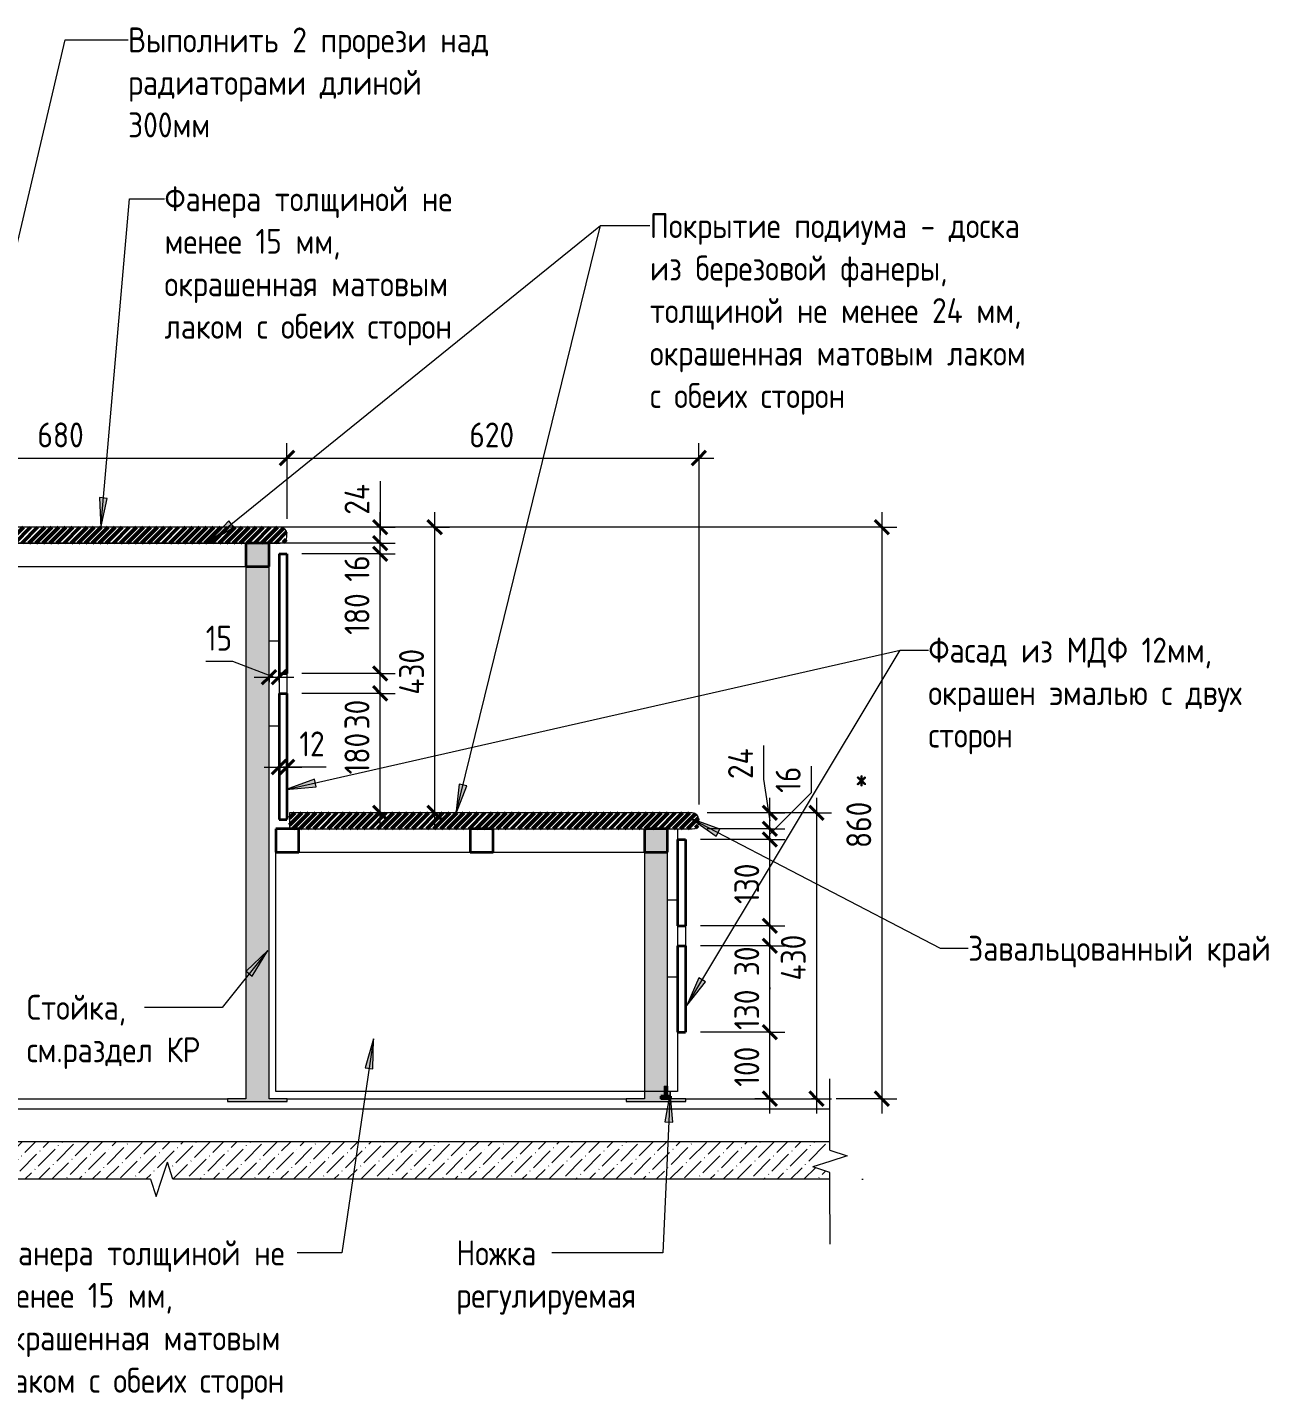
# Model space of a CAD drawing. Header units: millimetres. Extents: x 706 to 61221, y -16940 to 17865.
# Drawn here: x 14432 to 16300, y 3627 to 5691 of the extents above; entities that cross this region are included whole.
import ezdxf

# ---------------------------------------------------------------- set-up
doc = ezdxf.new("R2010")
doc.units = ezdxf.units.MM
for name, color, linetype, lineweight in [('Аннотация', 7, 'Continuous', 20), ('Размеры', 7, 'Continuous', 9), ('Размеры-15', 7, 'Continuous', 9), ('Узлы', 7, 'Continuous', 20)]:
    doc.layers.add(name, color=color, linetype=linetype, lineweight=lineweight)
doc.layers.add('Линии', color=7, linetype='Continuous', lineweight=9, true_color=0x00a600)
doc.styles.add('GOST Common_1', font='GOST_Common.ttf', dxfattribs={"width": 0.9, "height": 37.5})
doc.styles.add('GOST Common_2', font='GOST_Common.ttf', dxfattribs={"width": 0.9, "height": 37.5})
doc.dimstyles.new('ADSK_Основной_2_5_мм_1', dxfattribs={"dimscale": 304.8, "dimtxt": 37.714312, "dimasz": 0.069587, "dimexe": 0.073819, "dimexo": 0.073819, "dimgap": 0.014764, "dimtad": 1, "dimrnd": 0.01, "dimdsep": 46, "dimtxsty": 'GOST Common_1', "dimblk1": 'OBLIQUE', "dimblk2": 'OBLIQUE', "dimsah": 1, "dimcen": 0.09, "dimdle": 0.073819, "dimazin": 2, "dimtfac": 1, "dimtdec": 4, "dimtix": 1, "dimtmove": 1, "dimatfit": 3, "dimfxl": 1, "dimtvp": 1, "dimtolj": 1, "dimtzin": 0, "dimlwd": 20, "dimlwe": 20, "dimarcsym": 2})
doc.dimstyles.new('ADSK_Основной_2_5_мм_Округление_до_1_мм', dxfattribs={"dimscale": 304.8, "dimtxt": 37.714312, "dimasz": 0.069587, "dimexe": 0.073819, "dimexo": 0.073819, "dimgap": 0.014764, "dimtad": 1, "dimdec": 0, "dimdsep": 46, "dimtxsty": 'GOST Common_1', "dimblk1": 'OBLIQUE', "dimblk2": 'OBLIQUE', "dimsah": 1, "dimcen": 0.09, "dimdle": 0.073819, "dimazin": 2, "dimtfac": 1, "dimtdec": 4, "dimtix": 1, "dimtmove": 1, "dimatfit": 3, "dimfxl": 1, "dimtvp": 1, "dimtolj": 1, "dimtzin": 0, "dimlwd": 20, "dimlwe": 20, "dimarcsym": 2})
doc.dimstyles.new('ADSK_Основной_2_5_мм_Округление_до_1_мм_1', dxfattribs={"dimscale": 304.8, "dimtxt": 37.714312, "dimasz": 0.069587, "dimexe": 0.073819, "dimexo": 0.073819, "dimgap": 0.014764, "dimtad": 1, "dimdec": 0, "dimdsep": 46, "dimtxsty": 'GOST Common_1', "dimblk1": 'OBLIQUE', "dimblk2": 'OBLIQUE', "dimsah": 1, "dimcen": 0.09, "dimdle": 0.073819, "dimazin": 2, "dimtfac": 1, "dimtdec": 4, "dimtix": 1, "dimtmove": 0, "dimatfit": 3, "dimfxl": 1, "dimtvp": 1, "dimtolj": 1, "dimtzin": 0, "dimlwd": 20, "dimlwe": 20, "dimarcsym": 2})

# ---------------------------------------------------------------- blocks, each defined once
blk = doc.blocks.new('ADSK_Обрыв_Линия - По умолчанию-5842671-Подиумы')
at = {"layer": 'Узлы'}
for p, q in [((7400.4, 3958.1), (6407.3, 3958.1)), ((8422.6, 3958.1), (7433.8, 3958.1))]:
    blk.add_line(p, q, dxfattribs=at)
blk = doc.blocks.new('ADSK_Обрыв_Линия - По умолчанию-5842552-Подиумы')
at = {"layer": 'Узлы'}
for p, q in [((8422.6, 4001.8), (8422.6, 4064.4)), ((8422.6, 3905.4), (8422.6, 3968.4))]:
    blk.add_line(p, q, dxfattribs=at)
blk = doc.blocks.new('DIMBLOCK28-Подиумы')
at = {"layer": 'Размеры-15', "lineweight": 20, "transparency": 16777216}
for p, q in [((14810.8, 4578.5), (14810.8, 4601)), ((14822.8, 4578.5), (14822.8, 4601)), ((14788.3, 4578.5), (14845.3, 4578.5)), ((14810.8, 4578.5), (14810.8, 4571)), ((14841.4, 4578.5), (14816.8, 4578.5)), ((14822.8, 4578.5), (14822.8, 4571)), ((14881.7, 4578.5), (14841.4, 4578.5))]:
    blk.add_line(p, q, dxfattribs=at)
at = {"layer": 'Размеры-15', "lineweight": 40, "transparency": 16777216}
for p, q in [((14810.8, 4578.5), (14821.4, 4589.1)), ((14822.8, 4578.5), (14833.4, 4589.1)), ((14810.8, 4578.5), (14800.2, 4567.9)), ((14822.8, 4578.5), (14812.2, 4567.9))]:
    blk.add_line(p, q, dxfattribs=at)
at = {"layer": 'Размеры-15', "color": 0, "lineweight": 20, "transparency": 16777216, "insert": (14841.4, 4632), "char_height": 37.5, "width": 48.325, "attachment_point": 1, "line_spacing_factor": 1.022761, "style": 'GOST Common_1'}
blk.add_mtext('12', dxfattribs=at)
blk = doc.blocks.new('_Oblique')
at = {"color": 0, "linetype": 'ByBlock', "lineweight": -2}
blk.add_line((-0.5, -0.5), (0.5, 0.5), dxfattribs=at)
blk = doc.blocks.new('DIMBLOCK29-Подиумы')
at = {"layer": 'Размеры-15', "lineweight": 20, "transparency": 16777216}
for p, q in [((14962.9, 4689.3), (14845.3, 4689.3)), ((14962.9, 4486.9), (14962.9, 4689.3)), ((14962.9, 4689.3), (14985.4, 4689.3)), ((14962.9, 4509.4), (14940.4, 4509.4)), ((14962.9, 4509.4), (14970.4, 4509.4))]:
    blk.add_line(p, q, dxfattribs=at)
at = {"layer": 'Размеры-15', "lineweight": 40, "transparency": 16777216}
for p, q in [((14962.9, 4689.3), (14952.3, 4699.9)), ((14962.9, 4689.3), (14973.5, 4678.7)), ((14962.9, 4509.4), (14952.3, 4520)), ((14962.9, 4509.4), (14973.5, 4498.8))]:
    blk.add_line(p, q, dxfattribs=at)
at = {"layer": 'Размеры-15', "color": 0, "lineweight": 20, "transparency": 16777216, "insert": (14909.4, 4567.4), "char_height": 37.5, "width": 76.707, "attachment_point": 1, "rotation": 90, "line_spacing_factor": 1.022761, "style": 'GOST Common_1'}
blk.add_mtext('180', dxfattribs=at)
blk = doc.blocks.new('DIMBLOCK30-Подиумы')
at = {"layer": 'Размеры-15', "lineweight": 40, "transparency": 16777216}
for p, q in [((14962.9, 4719.3), (14952.3, 4729.9)), ((14962.9, 4719.3), (14973.5, 4708.7)), ((14962.9, 4689.3), (14952.3, 4699.9)), ((14962.9, 4689.3), (14973.5, 4678.7))]:
    blk.add_line(p, q, dxfattribs=at)
at = {"layer": 'Размеры-15', "lineweight": 20, "transparency": 16777216}
for p, q in [((14962.9, 4719.3), (14845.3, 4719.3)), ((14962.9, 4689.3), (14962.9, 4719.3)), ((14962.9, 4719.3), (14985.4, 4719.3)), ((14962.9, 4689.3), (14845.3, 4689.3)), ((14962.9, 4682.3), (14962.9, 4704.3)), ((14962.9, 4689.3), (14985.4, 4689.3)), ((14962.9, 4635), (14962.9, 4682.3))]:
    blk.add_line(p, q, dxfattribs=at)
at = {"layer": 'Размеры-15', "color": 0, "lineweight": 20, "transparency": 16777216, "insert": (14909.4, 4635), "char_height": 37.5, "width": 56.763, "attachment_point": 1, "rotation": 90, "line_spacing_factor": 1.022761, "style": 'GOST Common_1'}
blk.add_mtext('30', dxfattribs=at)
blk = doc.blocks.new('DIMBLOCK31-Подиумы')
at = {"layer": 'Размеры-15', "lineweight": 20, "transparency": 16777216}
for p, q in [((14962.9, 4899.4), (14845.3, 4899.4)), ((14962.9, 4719.3), (14962.9, 4899.4)), ((14962.9, 4899.4), (14985.4, 4899.4)), ((14962.9, 4719.3), (14845.3, 4719.3)), ((14962.9, 4719.3), (14985.4, 4719.3))]:
    blk.add_line(p, q, dxfattribs=at)
at = {"layer": 'Размеры-15', "lineweight": 40, "transparency": 16777216}
for p, q in [((14962.9, 4899.4), (14952.3, 4910)), ((14962.9, 4899.4), (14973.5, 4888.8)), ((14962.9, 4719.3), (14952.3, 4729.9)), ((14962.9, 4719.3), (14973.5, 4708.7))]:
    blk.add_line(p, q, dxfattribs=at)
at = {"layer": 'Размеры-15', "color": 0, "lineweight": 20, "transparency": 16777216, "insert": (14909.4, 4777.4), "char_height": 37.5, "width": 76.707, "attachment_point": 1, "rotation": 90, "line_spacing_factor": 1.022761, "style": 'GOST Common_1'}
blk.add_mtext('180', dxfattribs=at)
blk = doc.blocks.new('DIMBLOCK32-Подиумы')
at = {"layer": 'Размеры-15', "lineweight": 20, "transparency": 16777216}
for p, q in [((14962.9, 4915.4), (14170.6, 4915.4)), ((14962.9, 4899.4), (14962.9, 4915.4)), ((14962.9, 4915.4), (14985.4, 4915.4)), ((14962.9, 4899.4), (14845.3, 4899.4)), ((14962.9, 4897.6), (14962.9, 4907.4)), ((14962.9, 4899.4), (14985.4, 4899.4)), ((14962.9, 4857.4), (14962.9, 4897.6))]:
    blk.add_line(p, q, dxfattribs=at)
at = {"layer": 'Размеры-15', "lineweight": 40, "transparency": 16777216}
for p, q in [((14962.9, 4915.4), (14952.3, 4926)), ((14962.9, 4915.4), (14973.5, 4904.8)), ((14962.9, 4899.4), (14952.3, 4910)), ((14962.9, 4899.4), (14973.5, 4888.8))]:
    blk.add_line(p, q, dxfattribs=at)
at = {"layer": 'Размеры-15', "color": 0, "lineweight": 20, "transparency": 16777216, "insert": (14909.4, 4857.4), "char_height": 37.5, "width": 48.325, "attachment_point": 1, "rotation": 90, "line_spacing_factor": 1.022761, "style": 'GOST Common_1'}
blk.add_mtext('16', dxfattribs=at)
blk = doc.blocks.new('DIMBLOCK33-Подиумы')
at = {"layer": 'Размеры-15', "lineweight": 20, "transparency": 16777216}
for p, q in [((14962.9, 5008.6), (14962.9, 4958.1)), ((14962.9, 4915.4), (14962.9, 4961.9)), ((14962.9, 4958.1), (14962.9, 4927.4)), ((14962.9, 4939.4), (14170.6, 4939.4)), ((14962.9, 4939.4), (14985.4, 4939.4)), ((14962.9, 4915.4), (14170.6, 4915.4)), ((14962.9, 4915.4), (14985.4, 4915.4))]:
    blk.add_line(p, q, dxfattribs=at)
at = {"layer": 'Размеры-15', "lineweight": 40, "transparency": 16777216}
for p, q in [((14962.9, 4939.4), (14952.3, 4950)), ((14962.9, 4939.4), (14973.5, 4928.8)), ((14962.9, 4915.4), (14952.3, 4926)), ((14962.9, 4915.4), (14973.5, 4904.8))]:
    blk.add_line(p, q, dxfattribs=at)
at = {"layer": 'Размеры-15', "color": 0, "lineweight": 20, "transparency": 16777216, "insert": (14909.4, 4958.1), "char_height": 37.5, "width": 60.599, "attachment_point": 1, "rotation": 90, "line_spacing_factor": 1.022761, "style": 'GOST Common_1'}
blk.add_mtext('24', dxfattribs=at)
blk = doc.blocks.new('DIMBLOCK34-Подиумы')
at = {"layer": 'Размеры-15', "lineweight": 20, "transparency": 16777216}
for p, q in [((15045, 4961.9), (15045, 4486.9)), ((15045, 4939.4), (14835.3, 4939.4)), ((15045, 4939.4), (15067.5, 4939.4)), ((15045, 4509.4), (15037.5, 4509.4)), ((15045, 4509.4), (15067.5, 4509.4))]:
    blk.add_line(p, q, dxfattribs=at)
at = {"layer": 'Размеры-15', "lineweight": 40, "transparency": 16777216}
for p, q in [((15045, 4939.4), (15034.4, 4950)), ((15045, 4939.4), (15055.6, 4928.8)), ((15045, 4509.4), (15034.4, 4520)), ((15045, 4509.4), (15055.6, 4498.8))]:
    blk.add_line(p, q, dxfattribs=at)
at = {"layer": 'Размеры-15', "color": 0, "lineweight": 20, "transparency": 16777216, "insert": (14991.5, 4687.3), "char_height": 37.5, "width": 88.98, "attachment_point": 1, "rotation": 90, "line_spacing_factor": 1.022761, "style": 'GOST Common_1'}
blk.add_mtext('430', dxfattribs=at)
blk = doc.blocks.new('DIMBLOCK35-Подиумы')
at = {"layer": 'Размеры-15', "lineweight": 20, "transparency": 16777216}
for p, q in [((14142.8, 5043.4), (14142.8, 5065.9)), ((14822.8, 5043.4), (14822.8, 5065.9)), ((14120.3, 5043.4), (14822.8, 5043.4)), ((14142.8, 5043.4), (14142.8, 4961.9)), ((14822.8, 5043.4), (14822.8, 4951.9))]:
    blk.add_line(p, q, dxfattribs=at)
at = {"layer": 'Размеры-15', "lineweight": 40, "transparency": 16777216}
for p, q in [((14142.8, 5043.4), (14132.2, 5032.7)), ((14142.8, 5043.4), (14153.4, 5054)), ((14822.8, 5043.4), (14812.2, 5032.7)), ((14822.8, 5043.4), (14833.4, 5054))]:
    blk.add_line(p, q, dxfattribs=at)
at = {"layer": 'Размеры-15', "color": 0, "lineweight": 20, "transparency": 16777216, "insert": (14447.3, 5096.9), "char_height": 37.5, "width": 85.145, "attachment_point": 1, "line_spacing_factor": 1.022761, "style": 'GOST Common_1'}
blk.add_mtext('680', dxfattribs=at)
blk = doc.blocks.new('DIMBLOCK36-Подиумы')
at = {"layer": 'Размеры-15', "lineweight": 20, "transparency": 16777216}
for p, q in [((14822.8, 5043.4), (14822.8, 5065.9)), ((15442.5, 5043.4), (15442.5, 5065.9)), ((14822.8, 5043.4), (15465, 5043.4)), ((14822.8, 5043.4), (14822.8, 4951.9)), ((15442.5, 5043.4), (15442.5, 4521.9))]:
    blk.add_line(p, q, dxfattribs=at)
at = {"layer": 'Размеры-15', "lineweight": 40, "transparency": 16777216}
for p, q in [((14822.8, 5043.4), (14812.2, 5032.7)), ((14822.8, 5043.4), (14833.4, 5054)), ((15442.5, 5043.4), (15431.9, 5032.7)), ((15442.5, 5043.4), (15453.1, 5054))]:
    blk.add_line(p, q, dxfattribs=at)
at = {"layer": 'Размеры-15', "color": 0, "lineweight": 20, "transparency": 16777216, "insert": (15097.2, 5096.9), "char_height": 37.5, "width": 85.145, "attachment_point": 1, "line_spacing_factor": 1.022761, "style": 'GOST Common_1'}
blk.add_mtext('620', dxfattribs=at)
blk = doc.blocks.new('DIMBLOCK37-Подиумы')
at = {"layer": 'Размеры-15', "lineweight": 20, "transparency": 16777216}
for p, q in [((15549.4, 4179.4), (15445.1, 4179.4)), ((15549.4, 4056.9), (15549.4, 4179.4)), ((15549.4, 4179.4), (15571.9, 4179.4)), ((15549.4, 4079.4), (15526.9, 4079.4)), ((15549.4, 4079.4), (15556.9, 4079.4))]:
    blk.add_line(p, q, dxfattribs=at)
at = {"layer": 'Размеры-15', "lineweight": 40, "transparency": 16777216}
for p, q in [((15549.4, 4179.4), (15538.8, 4190)), ((15549.4, 4179.4), (15560, 4168.8)), ((15549.4, 4079.4), (15538.8, 4090)), ((15549.4, 4079.4), (15560, 4068.8))]:
    blk.add_line(p, q, dxfattribs=at)
at = {"layer": 'Размеры-15', "color": 0, "lineweight": 20, "transparency": 16777216, "insert": (15495.9, 4097.4), "char_height": 37.5, "width": 76.707, "attachment_point": 1, "rotation": 90, "line_spacing_factor": 1.022761, "style": 'GOST Common_1'}
blk.add_mtext('100', dxfattribs=at)
blk = doc.blocks.new('DIMBLOCK38-Подиумы')
at = {"layer": 'Размеры-15', "lineweight": 40, "transparency": 16777216}
for p, q in [((15549.4, 4309.4), (15538.8, 4320)), ((15549.4, 4309.4), (15560, 4298.8)), ((15549.4, 4179.4), (15538.8, 4190)), ((15549.4, 4179.4), (15560, 4168.8))]:
    blk.add_line(p, q, dxfattribs=at)
at = {"layer": 'Размеры-15', "lineweight": 20, "transparency": 16777216}
for p, q in [((15549.4, 4309.4), (15445.1, 4309.4)), ((15549.4, 4179.4), (15549.4, 4309.4)), ((15549.4, 4309.4), (15571.9, 4309.4)), ((15549.4, 4246.7), (15549.4, 4244.4)), ((15549.4, 4182.8), (15549.4, 4246.7)), ((15549.4, 4179.4), (15445.1, 4179.4)), ((15549.4, 4179.4), (15571.9, 4179.4))]:
    blk.add_line(p, q, dxfattribs=at)
at = {"layer": 'Размеры-15', "color": 0, "lineweight": 20, "transparency": 16777216, "insert": (15495.9, 4182.8), "char_height": 37.5, "width": 76.707, "attachment_point": 1, "rotation": 90, "line_spacing_factor": 1.022761, "style": 'GOST Common_1'}
blk.add_mtext('130', dxfattribs=at)
blk = doc.blocks.new('DIMBLOCK39-Подиумы')
at = {"layer": 'Размеры-15', "lineweight": 20, "transparency": 16777216}
for p, q in [((15549.4, 4339.4), (15445.1, 4339.4)), ((15549.4, 4309.4), (15549.4, 4339.4)), ((15549.4, 4339.4), (15571.9, 4339.4)), ((15549.4, 4311.1), (15549.4, 4324.4)), ((15549.4, 4309.4), (15445.1, 4309.4)), ((15549.4, 4263.8), (15549.4, 4311.1)), ((15549.4, 4309.4), (15571.9, 4309.4))]:
    blk.add_line(p, q, dxfattribs=at)
at = {"layer": 'Размеры-15', "lineweight": 40, "transparency": 16777216}
for p, q in [((15549.4, 4339.4), (15538.8, 4350)), ((15549.4, 4339.4), (15560, 4328.8)), ((15549.4, 4309.4), (15538.8, 4320)), ((15549.4, 4309.4), (15560, 4298.8))]:
    blk.add_line(p, q, dxfattribs=at)
at = {"layer": 'Размеры-15', "color": 0, "lineweight": 20, "transparency": 16777216, "insert": (15495.9, 4263.8), "char_height": 37.5, "width": 56.763, "attachment_point": 1, "rotation": 90, "line_spacing_factor": 1.022761, "style": 'GOST Common_1'}
blk.add_mtext('30', dxfattribs=at)
blk = doc.blocks.new('DIMBLOCK40-Подиумы')
at = {"layer": 'Размеры-15', "lineweight": 20, "transparency": 16777216}
for p, q in [((15549.4, 4469.4), (15445.1, 4469.4)), ((15549.4, 4339.4), (15549.4, 4469.4)), ((15549.4, 4469.4), (15571.9, 4469.4)), ((15549.4, 4339.4), (15445.1, 4339.4)), ((15549.4, 4339.4), (15571.9, 4339.4))]:
    blk.add_line(p, q, dxfattribs=at)
at = {"layer": 'Размеры-15', "lineweight": 40, "transparency": 16777216}
for p, q in [((15549.4, 4469.4), (15538.8, 4480)), ((15549.4, 4469.4), (15560, 4458.8)), ((15549.4, 4339.4), (15538.8, 4350)), ((15549.4, 4339.4), (15560, 4328.8))]:
    blk.add_line(p, q, dxfattribs=at)
at = {"layer": 'Размеры-15', "color": 0, "lineweight": 20, "transparency": 16777216, "insert": (15495.9, 4372.4), "char_height": 37.5, "width": 76.707, "attachment_point": 1, "rotation": 90, "line_spacing_factor": 1.022761, "style": 'GOST Common_1'}
blk.add_mtext('130', dxfattribs=at)
blk = doc.blocks.new('DIMBLOCK41-Подиумы')
at = {"layer": 'Размеры-15', "lineweight": 20, "transparency": 16777216}
for p, q in [((15611.7, 4579.9), (15611.7, 4539.6)), ((15611.7, 4539.6), (15549.4, 4477.4)), ((15549.4, 4485.4), (15455, 4485.4)), ((15549.4, 4469.4), (15549.4, 4485.4)), ((15549.4, 4485.4), (15571.9, 4485.4)), ((15549.4, 4469.4), (15445.1, 4469.4)), ((15549.4, 4469.4), (15571.9, 4469.4))]:
    blk.add_line(p, q, dxfattribs=at)
at = {"layer": 'Размеры-15', "lineweight": 40, "transparency": 16777216}
for p, q in [((15549.4, 4485.4), (15538.8, 4496)), ((15549.4, 4485.4), (15560, 4474.8)), ((15549.4, 4469.4), (15538.8, 4480)), ((15549.4, 4469.4), (15560, 4458.8))]:
    blk.add_line(p, q, dxfattribs=at)
at = {"layer": 'Размеры-15', "color": 0, "lineweight": 20, "transparency": 16777216, "insert": (15558.2, 4539.6), "char_height": 37.5, "width": 48.325, "attachment_point": 1, "rotation": 90, "line_spacing_factor": 1.022761, "style": 'GOST Common_1'}
blk.add_mtext('16', dxfattribs=at)
blk = doc.blocks.new('DIMBLOCK42-Подиумы')
at = {"layer": 'Размеры-15', "lineweight": 20, "transparency": 16777216}
for p, q in [((15540, 4610.9), (15540, 4560.4)), ((15540, 4560.4), (15549.4, 4497.4)), ((15549.4, 4485.4), (15549.4, 4531.9)), ((15549.4, 4509.4), (15455, 4509.4)), ((15549.4, 4509.4), (15571.9, 4509.4)), ((15549.4, 4485.4), (15455, 4485.4)), ((15549.4, 4485.4), (15571.9, 4485.4))]:
    blk.add_line(p, q, dxfattribs=at)
at = {"layer": 'Размеры-15', "lineweight": 40, "transparency": 16777216}
for p, q in [((15549.4, 4509.4), (15538.8, 4520)), ((15549.4, 4509.4), (15560, 4498.8)), ((15549.4, 4485.4), (15538.8, 4496)), ((15549.4, 4485.4), (15560, 4474.8))]:
    blk.add_line(p, q, dxfattribs=at)
at = {"layer": 'Размеры-15', "color": 0, "lineweight": 20, "transparency": 16777216, "insert": (15486.5, 4560.4), "char_height": 37.5, "width": 60.599, "attachment_point": 1, "rotation": 90, "line_spacing_factor": 1.022761, "style": 'GOST Common_1'}
blk.add_mtext('24', dxfattribs=at)
blk = doc.blocks.new('DIMBLOCK43-Подиумы')
at = {"layer": 'Размеры-15', "lineweight": 20, "transparency": 16777216}
for p, q in [((15718, 4961.9), (15718, 4056.9)), ((15718, 4939.4), (14835.3, 4939.4)), ((15718, 4939.4), (15740.5, 4939.4)), ((15718, 4079.4), (15649.4, 4079.4)), ((15718, 4079.4), (15740.5, 4079.4))]:
    blk.add_line(p, q, dxfattribs=at)
at = {"layer": 'Размеры-15', "lineweight": 40, "transparency": 16777216}
for p, q in [((15718, 4939.4), (15707.4, 4950)), ((15718, 4939.4), (15728.6, 4928.8)), ((15718, 4079.4), (15707.4, 4090)), ((15718, 4079.4), (15728.6, 4068.8))]:
    blk.add_line(p, q, dxfattribs=at)
at = {"layer": 'Размеры-15', "color": 0, "lineweight": 20, "transparency": 16777216, "insert": (15664.5, 4456.6), "char_height": 37.5, "width": 126.567, "attachment_point": 1, "rotation": 90, "line_spacing_factor": 1.022761, "style": 'GOST Common_1'}
blk.add_mtext('860 *', dxfattribs=at)
blk = doc.blocks.new('DIMBLOCK44-Подиумы')
at = {"layer": 'Размеры-15', "lineweight": 20, "transparency": 16777216}
for p, q in [((15619.4, 4531.9), (15619.4, 4056.9)), ((15619.4, 4509.4), (15455, 4509.4)), ((15619.4, 4509.4), (15641.9, 4509.4)), ((15619.4, 4079.4), (15611.9, 4079.4)), ((15619.4, 4079.4), (15641.9, 4079.4))]:
    blk.add_line(p, q, dxfattribs=at)
at = {"layer": 'Размеры-15', "lineweight": 40, "transparency": 16777216}
for p, q in [((15619.4, 4509.4), (15608.8, 4520)), ((15619.4, 4509.4), (15630, 4498.8)), ((15619.4, 4079.4), (15608.8, 4090)), ((15619.4, 4079.4), (15630, 4068.8))]:
    blk.add_line(p, q, dxfattribs=at)
at = {"layer": 'Размеры-15', "color": 0, "lineweight": 20, "transparency": 16777216, "insert": (15565.9, 4257.3), "char_height": 37.5, "width": 88.98, "attachment_point": 1, "rotation": 90, "line_spacing_factor": 1.022761, "style": 'GOST Common_1'}
blk.add_mtext('430', dxfattribs=at)
blk = doc.blocks.new('DIMBLOCK78-Подиумы')
at = {"layer": 'Размеры-15', "lineweight": 20, "transparency": 16777216}
for p, q in [((14700.6, 4737.6), (14740.9, 4737.6)), ((14740.9, 4737.6), (14803.3, 4713.5)), ((14795.8, 4713.5), (14795.8, 4736)), ((14810.8, 4713.5), (14810.8, 4736)), ((14773.3, 4713.5), (14833.3, 4713.5)), ((14795.8, 4713.5), (14795.8, 4706)), ((14810.8, 4713.5), (14810.8, 4706))]:
    blk.add_line(p, q, dxfattribs=at)
at = {"layer": 'Размеры-15', "lineweight": 40, "transparency": 16777216}
for p, q in [((14795.8, 4713.5), (14785.2, 4702.9)), ((14795.8, 4713.5), (14806.4, 4724.1)), ((14810.8, 4713.5), (14800.2, 4702.9)), ((14810.8, 4713.5), (14821.4, 4724.1))]:
    blk.add_line(p, q, dxfattribs=at)
at = {"layer": 'Размеры-15', "color": 0, "lineweight": 20, "transparency": 16777216, "insert": (14700.6, 4791.1), "char_height": 37.5, "width": 48.325, "attachment_point": 1, "line_spacing_factor": 1.022761, "style": 'GOST Common_1'}
blk.add_mtext('15', dxfattribs=at)

msp = doc.modelspace()

# ---------------------------------------------------------------- hatches: boundary and pattern name
at = {"layer": 'Аннотация', "lineweight": 9}
for points in [[(14542.701, 4938.442), (14552.502, 4982.76), (14540.698, 4983.786)], [(14704.114, 4915.842), (14742.839, 4939.517), (14735.392, 4948.733)], [(14821.602, 4544.415), (14866.796, 4548.607), (14864.171, 4560.161)], [(15076.92, 4507.663), (15093.423, 4549.945), (15081.917, 4552.775)], [(15431.274, 4500.531), (15468.448, 4474.489), (15473.922, 4484.998)], [(14794.227, 4302.323), (14761.313, 4271.069), (14770.523, 4263.616)], [(15424.363, 4219.723), (15452.616, 4255.246), (15442.459, 4261.348)], [(14952.83, 4169.531), (14940.429, 4125.87), (14952.152, 4124.147)], [(15399.565, 4089.351), (15391.586, 4044.669), (15403.423, 4044.127)]]:
    msp.add_hatch(color=256, dxfattribs=at).paths.add_polyline_path(points)
at = {"layer": 'Узлы', "lineweight": 50, "true_color": 0xc29f78}
h = msp.add_hatch(dxfattribs=at)
h.set_pattern_fill('FP_5', color=33, style=0, pattern_type=2)
h.set_pattern_definition([(45, (7217.2775, 0), (-5.303301, 5.303301), [])])
h.paths.add_polyline_path([(15395.574, 4485.378), (15432.503, 4485.378), (15435.091, 4485.719), (15437.503, 4486.718), (15439.574, 4488.307), (15441.163, 4490.378), (15442.162, 4492.79), (15442.503, 4495.378), (15442.503, 4499.378), (15442.162, 4501.966), (15441.163, 4504.378), (15439.574, 4506.449), (15437.503, 4508.038), (15435.091, 4509.037), (15432.503, 4509.378), (14826.445, 4509.378), (14826.445, 4485.378), (15360.574, 4485.378)])
h.paths.add_polyline_path([(14148.087, 4915.378), (14264.725, 4915.378), (14264.725, 4939.378), (14142.76, 4939.378), (14142.76, 4915.378)])
h.paths.add_polyline_path([(14760.831, 4915.378), (14812.76, 4915.378), (14815.348, 4915.719), (14817.76, 4916.718), (14819.831, 4918.307), (14821.42, 4920.378), (14822.419, 4922.79), (14822.76, 4925.378), (14822.76, 4929.378), (14822.419, 4931.966), (14821.42, 4934.378), (14819.831, 4936.449), (14817.76, 4938.038), (14815.348, 4939.037), (14812.76, 4939.378), (14364.722, 4939.378), (14364.722, 4915.378), (14670.548, 4915.378)])
h.paths.add_polyline_path([(14324.722, 4915.378), (14344.722, 4915.378), (14344.722, 4939.378), (14284.725, 4939.378), (14284.725, 4915.378), (14289.722, 4915.378)])
at = {"layer": 'Узлы', "true_color": 0xc0c0c0}
h = msp.add_hatch(color=9, dxfattribs=at)
h.paths.add_polyline_path([(15360.574, 4075.378), (15423.074, 4075.378), (15423.074, 4079.378), (15395.574, 4079.378), (15395.574, 4485.378), (15360.574, 4485.378), (15360.574, 4079.378), (15333.074, 4079.378), (15333.074, 4075.378)])
h.paths.add_polyline_path([(14795.831, 4075.378), (14823.331, 4075.378), (14823.331, 4079.378), (14795.831, 4079.378), (14795.831, 4915.378), (14760.831, 4915.378), (14760.831, 4079.378), (14733.331, 4079.378), (14733.331, 4075.378), (14760.831, 4075.378)])
h.paths.add_polyline_path([(14279.722, 4075.378), (14352.222, 4075.378), (14352.222, 4079.378), (14324.722, 4079.378), (14324.722, 4915.378), (14289.722, 4915.378), (14289.722, 4079.378), (14262.222, 4079.378), (14262.222, 4075.378)])
at = {"layer": 'Узлы', "lineweight": 9}
h = msp.add_hatch(dxfattribs=at)
h.set_pattern_fill('FP_7', color=256, style=0, pattern_type=2)
h.set_pattern_definition([(45, (7217.277, 0), (7.57665, 27.782933), [35.719, -7.144, 0.50292, -6.641])])
h.paths.add_polyline_path([(14061.087, 3958.128), (14617.695, 3958.128), (14642.837, 3984.109), (14651.087, 3958.128), (15639.836, 3958.128), (15639.836, 3968.378), (15613.856, 3976.628), (15639.836, 4001.77), (15639.836, 4014.378), (14061.087, 4014.378)])

# ---------------------------------------------------------------- linework, layer by layer
at = {"layer": 'Аннотация', "lineweight": 9}
for p, q in [((14313.734, 4926.448), (14488.824, 5672.506)), ((14488.824, 5672.506), (14583.752, 5672.506)), ((14542.701, 4938.442), (14585.746, 5433.405)), ((14585.746, 5433.405), (14638.561, 5433.405)), ((14704.114, 4915.842), (15294.736, 5393.089)), ((15076.92, 4507.663), (15294.736, 5393.089)), ((15294.736, 5393.089), (15368.959, 5393.089)), ((15294.736, 5393.089), (15368.959, 5393.089)), ((14552.502, 4982.76), (14540.698, 4983.786)), ((14540.698, 4983.786), (14542.701, 4938.442)), ((14542.701, 4938.442), (14552.502, 4982.76)), ((14735.392, 4948.733), (14704.114, 4915.842)), ((14704.114, 4915.842), (14742.839, 4939.517)), ((14742.839, 4939.517), (14735.392, 4948.733)), ((14821.602, 4544.415), (15745.535, 4754.322)), ((15424.363, 4219.723), (15745.535, 4754.322)), ((15745.535, 4754.322), (15787.941, 4754.322)), ((15745.535, 4754.322), (15787.941, 4754.322)), ((14864.171, 4560.161), (14821.602, 4544.415)), ((14821.602, 4544.415), (14866.796, 4548.607)), ((14866.796, 4548.607), (14864.171, 4560.161)), ((15081.917, 4552.775), (15076.92, 4507.663)), ((15076.92, 4507.663), (15093.423, 4549.945)), ((15093.423, 4549.945), (15081.917, 4552.775)), ((15431.274, 4500.531), (15468.448, 4474.489)), ((15473.922, 4484.998), (15431.274, 4500.531)), ((15431.274, 4500.531), (15805.427, 4305.655)), ((15468.448, 4474.489), (15473.922, 4484.998)), ((14794.227, 4302.323), (14725.061, 4216.857)), ((14794.227, 4302.323), (14761.313, 4271.069)), ((14770.523, 4263.616), (14794.227, 4302.323)), ((15805.427, 4305.655), (15847.833, 4305.655)), ((14761.313, 4271.069), (14770.523, 4263.616)), ((15442.459, 4261.348), (15424.363, 4219.723)), ((15424.363, 4219.723), (15452.616, 4255.246)), ((15452.616, 4255.246), (15442.459, 4261.348)), ((14725.061, 4216.857), (14608.186, 4216.857)), ((14952.83, 4169.531), (14905.512, 3847.404)), ((14952.83, 4169.531), (14940.429, 4125.87)), ((14952.152, 4124.147), (14952.83, 4169.531)), ((14940.429, 4125.87), (14952.152, 4124.147)), ((15399.565, 4089.351), (15388.475, 3847.404)), ((15399.565, 4089.351), (15391.586, 4044.669)), ((15403.423, 4044.127), (15399.565, 4089.351)), ((15391.586, 4044.669), (15403.423, 4044.127)), ((14844.166, 3847.404), (14838.141, 3847.404)), ((14905.512, 3847.404), (14844.166, 3847.404)), ((15388.475, 3847.404), (15221.398, 3847.404))]:
    msp.add_line(p, q, dxfattribs=at)
at = {"layer": 'Аннотация'}
for p, q in [((15639.836, 4064.378), (15639.836, 4109.378)), ((15639.836, 3984.878), (15613.856, 3976.628)), ((15639.836, 4001.77), (15665.831, 3993.324)), ((15639.836, 4001.77), (15665.831, 3993.324)), ((15665.831, 3993.324), (15639.836, 3984.878)), ((15665.831, 3993.324), (15639.836, 3984.878)), ((14634.587, 3958.128), (14642.837, 3984.109)), ((14651.087, 3958.128), (14642.837, 3984.109)), ((14651.087, 3958.128), (14642.837, 3984.109)), ((15639.836, 3968.378), (15613.856, 3976.628)), ((15639.836, 3968.378), (15613.856, 3976.628)), ((14617.695, 3958.128), (14626.141, 3932.133)), ((14617.695, 3958.128), (14626.141, 3932.133)), ((14626.141, 3932.133), (14634.587, 3958.128)), ((14626.141, 3932.133), (14634.587, 3958.128)), ((15687.801, 3958.128), (15689.587, 3958.128)), ((15639.836, 3905.378), (15639.836, 3860.378))]:
    msp.add_line(p, q, dxfattribs=at)
at = {"layer": 'Линии', "color": 7, "lineweight": 20}
for p, q in [((14812.76, 4939.378), (14364.722, 4939.378)), ((14364.722, 4915.378), (14760.831, 4915.378)), ((14795.831, 4915.378), (14812.76, 4915.378)), ((14822.76, 4925.378), (14822.76, 4929.378)), ((14324.722, 4880.378), (14760.831, 4880.378)), ((14795.831, 4768.396), (14810.831, 4768.396)), ((14795.831, 4639.966), (14795.831, 4768.396)), ((14810.831, 4768.396), (14810.831, 4639.966)), ((14810.831, 4639.966), (14795.831, 4639.966)), ((15432.503, 4509.378), (14826.445, 4509.378)), ((14826.445, 4509.378), (14826.445, 4485.378)), ((14826.445, 4485.378), (15360.574, 4485.378)), ((15395.574, 4485.378), (15432.503, 4485.378)), ((15442.503, 4495.378), (15442.503, 4499.378)), ((14840.831, 4450.378), (15360.574, 4450.378)), ((15395.574, 4378.595), (15410.574, 4378.595)), ((15395.574, 4262.06), (15395.574, 4378.595)), ((15410.574, 4378.595), (15410.574, 4262.06)), ((15410.574, 4262.06), (15395.574, 4262.06)), ((14352.222, 4079.378), (14733.331, 4079.378)), ((14823.331, 4079.378), (15333.074, 4079.378)), ((15423.074, 4079.378), (15639.836, 4079.378)), ((14061.087, 4064.378), (15639.836, 4064.378))]:
    msp.add_line(p, q, dxfattribs=at)
at = {"layer": 'Линии', "color": 7}
for p, q in [((14795.831, 4915.378), (14760.831, 4915.378)), ((14760.831, 4915.378), (14760.831, 4079.378)), ((14795.831, 4079.378), (14795.831, 4915.378)), ((14760.831, 4880.378), (14795.831, 4880.378)), ((14810.831, 4719.315), (14810.831, 4689.315)), ((14822.831, 4719.315), (14822.831, 4689.315)), ((15395.574, 4485.378), (15360.574, 4485.378)), ((15360.574, 4485.378), (15360.574, 4079.378)), ((15395.574, 4079.378), (15395.574, 4485.378)), ((15410.574, 4485.378), (15410.574, 4090.378)), ((14805.831, 4450.378), (14840.831, 4450.378)), ((14805.831, 4090.378), (14805.831, 4450.378)), ((15098.203, 4450.378), (15133.203, 4450.378)), ((15360.574, 4450.378), (15395.574, 4450.378)), ((15410.574, 4339.378), (15410.574, 4300.378)), ((15422.574, 4339.378), (15422.574, 4308.315)), ((15410.574, 4090.378), (14805.831, 4090.378)), ((15390.574, 4098.378), (15390.574, 4083.378)), ((15390.574, 4098.378), (15395.574, 4098.378)), ((15390.574, 4096.378), (15395.574, 4096.378)), ((15390.574, 4094.378), (15395.574, 4094.378)), ((15390.574, 4092.378), (15395.574, 4092.378)), ((15390.574, 4090.378), (15395.574, 4090.378)), ((15390.574, 4088.378), (15395.574, 4088.378)), ((15395.574, 4098.378), (15395.574, 4083.378)), ((14760.831, 4079.378), (14733.331, 4079.378)), ((14733.331, 4079.378), (14733.331, 4075.378)), ((14733.331, 4075.378), (14823.331, 4075.378)), ((14823.331, 4079.378), (14795.831, 4079.378)), ((14823.331, 4075.378), (14823.331, 4079.378)), ((15360.574, 4079.378), (15333.074, 4079.378)), ((15333.074, 4079.378), (15333.074, 4075.378)), ((15333.074, 4075.378), (15423.074, 4075.378)), ((15390.574, 4086.378), (15395.574, 4086.378)), ((15423.074, 4079.378), (15395.574, 4079.378)), ((15423.074, 4075.378), (15423.074, 4079.378)), ((15639.836, 4014.378), (14061.087, 4014.378))]:
    msp.add_line(p, q, dxfattribs=at)
at = {"layer": 'Линии', "color": 7, "lineweight": 35}
for p, q in [((14760.831, 4915.378), (14760.831, 4880.378)), ((14795.831, 4915.378), (14760.831, 4915.378)), ((14795.831, 4880.378), (14795.831, 4915.378)), ((14810.831, 4899.378), (14810.831, 4719.315)), ((14810.831, 4899.378), (14822.831, 4899.378)), ((14822.831, 4899.378), (14822.831, 4719.315)), ((14760.831, 4880.378), (14795.831, 4880.378)), ((14810.831, 4719.315), (14822.831, 4719.315)), ((14810.831, 4689.315), (14822.831, 4689.315)), ((14810.831, 4689.315), (14810.831, 4499.378)), ((14822.831, 4689.315), (14822.831, 4499.378)), ((14805.831, 4485.378), (14805.831, 4450.378)), ((14840.831, 4485.378), (14805.831, 4485.378)), ((14810.831, 4499.378), (14822.831, 4499.378)), ((14840.831, 4450.378), (14840.831, 4485.378)), ((15098.203, 4485.378), (15098.203, 4450.378)), ((15133.203, 4485.378), (15098.203, 4485.378)), ((15133.203, 4450.378), (15133.203, 4485.378)), ((15360.574, 4485.378), (15360.574, 4450.378)), ((15395.574, 4485.378), (15360.574, 4485.378)), ((15395.574, 4450.378), (15395.574, 4485.378)), ((15410.574, 4469.378), (15410.574, 4339.378)), ((15410.574, 4469.378), (15422.574, 4469.378)), ((15422.574, 4469.378), (15422.574, 4339.378)), ((14805.831, 4450.378), (14840.831, 4450.378)), ((15098.203, 4450.378), (15133.203, 4450.378)), ((15360.574, 4450.378), (15395.574, 4450.378)), ((15410.574, 4339.378), (15422.574, 4339.378)), ((15410.574, 4309.378), (15422.574, 4309.378)), ((15410.574, 4309.378), (15410.574, 4179.378)), ((15422.574, 4309.378), (15422.574, 4179.378)), ((15410.574, 4179.378), (15422.574, 4179.378)), ((15400.574, 4083.378), (15385.574, 4083.378)), ((15385.574, 4083.378), (15385.574, 4079.378)), ((15400.574, 4079.378), (15385.574, 4079.378)), ((15400.574, 4079.378), (15400.574, 4083.378))]:
    msp.add_line(p, q, dxfattribs=at)
at = {"layer": 'Линии', "color": 7, "lineweight": 20}
for centre, start, end in [((14812.76, 4929.378), 360, 90), ((14812.76, 4925.378), 270, 0), ((15432.503, 4499.378), 360, 90), ((15432.503, 4495.378), 270, 0)]:
    msp.add_arc(centre, 10, start, end, dxfattribs=at)

# ---------------------------------------------------------------- block references
at = {"layer": 'Узлы'}
for name in ['ADSK_Обрыв_Линия - По умолчанию-5842552-Подиумы', 'ADSK_Обрыв_Линия - По умолчанию-5842671-Подиумы']:
    msp.add_blockref(name, (7217.277, 0), dxfattribs=at)

# ---------------------------------------------------------------- texts
at = {"layer": 'Аннотация', "lineweight": 9, "char_height": 37.5, "attachment_point": 1, "line_spacing_factor": 1.022766, "style": 'GOST Common_2'}
for s, insert, width in [('\\pxt1.44,2.88,4.32,5.76,7.2,8.64,10.08,11.52,12.96,14.4,15.84,17.28,18.72,20.16,21.6,23.04,24.48,25.92,27.36,28.8,30.24,31.68,33.12,34.56,36,37.44,38.88,40.32,41.76,43.2,44.64,46.08;{Выполнить 2 прорези над радиаторами длиной 300мм}', (14583.752, 5691.285), 541.215), ('\\pxt1.44,2.88,4.32,5.76,7.2,8.64,10.08,11.52,12.96,14.4,15.84,17.28,18.72,20.16,21.6,23.04,24.48,25.92,27.36,28.8,30.24,31.68,33.12,34.56,36,37.44,38.88,40.32,41.76,43.2,44.64,46.08;{Фанера толщиной не менее 15 мм, окрашенная матовым лаком с обеих сторон }', (14638.561, 5452.184), 458.055), ('\\pxt1.44,2.88,4.32,5.76,7.2,8.64,10.08,11.52,12.96,14.4,15.84,17.28,18.72,20.16,21.6,23.04,24.48,25.92,27.36,28.8,30.24,31.68,33.12,34.56,36,37.44,38.88,40.32,41.76,43.2,44.64,46.08;{Покрытие подиума - доска из березовой фанеры, толщиной не менее 24 мм, окрашенная матовым лаком с обеих сторон}', (15368.959, 5411.868), 598.32), ('\\pxt1.44,2.88,4.32,5.76,7.2,8.64,10.08,11.52,12.96,14.4,15.84,17.28,18.72,20.16,21.6,23.04,24.48,25.92,27.36,28.8,30.24,31.68,33.12,34.56,36,37.44,38.88,40.32,41.76,43.2,44.64,46.08;{Фасад из МДФ 12мм, окрашен эмалью с двух сторон }', (15787.941, 4773.101), 499.23), ('\\pxt1.44,2.88,4.32,5.76,7.2,8.64,10.08,11.52,12.96,14.4,15.84,17.28,18.72,20.16,21.6,23.04,24.48,25.92,27.36,28.8,30.24,31.68,33.12,34.56,36,37.44,38.88,40.32,41.76,43.2,44.64,46.08;{Завальцованный край}', (15847.833, 4324.434), 499.23), ('\\pxt1.44,2.88,4.32,5.76,7.2,8.64,10.08,11.52,12.96,14.4,15.84,17.28,18.72,20.16,21.6,23.04,24.48,25.92,27.36,28.8,30.24,31.68,33.12,34.56,36,37.44,38.88,40.32,41.76,43.2,44.64,46.08;{Стойка, см.раздел КР}', (14431.378, 4235.636), 293.76), ('\\pxt1.44,2.88,4.32,5.76,7.2,8.64,10.08,11.52,12.96,14.4,15.84,17.28,18.72,20.16,21.6,23.04,24.48,25.92,27.36,28.8,30.24,31.68,33.12,34.56,36,37.44,38.88,40.32,41.76,43.2,44.64,46.08;{Фанера толщиной не менее 15 мм, окрашенная матовым лаком с обеих сторон }', (14386.299, 3866.182), 458.055), ('\\pxt1.44,2.88,4.32,5.76,7.2,8.64,10.08,11.52,12.96,14.4,15.84,17.28,18.72,20.16,21.6,23.04,24.48,25.92,27.36,28.8,30.24,31.68,33.12,34.56,36,37.44,38.88,40.32,41.76,43.2,44.64,46.08;{Ножка регулируемая}', (15077.63, 3866.182), 310.77)]:
    msp.add_mtext(s, dxfattribs=dict(at, insert=insert, width=width))

# ---------------------------------------------------------------- dimensions: what is measured, and where the dimension line sits
at = {"layer": 'Размеры', "lineweight": 20}
for base, p1, p2, override, picture, middle in [((14822.76, 5043.354), (14142.76, 4939.378), (14822.76, 4929.378), {"dimpost": '<>', "dimfxl": 680.073525}, 'DIMBLOCK35-Подиумы', (14482.76, 5066.604)), ((15442.503, 5043.354), (14822.76, 4929.378), (15442.503, 4499.378), {"dimpost": '<>', "dimfxl": 754.309043}, 'DIMBLOCK36-Подиумы', (15132.631, 5066.604))]:
    dim = msp.add_linear_dim(base=base, p1=p1, p2=p2, dimstyle='ADSK_Основной_2_5_мм_Округление_до_1_мм_1', override=override, dxfattribs=at)
    dim.commit()
    dim.dimension.update_dxf_attribs({"geometry": picture, "text_midpoint": middle})
for base, p1, p2, override, picture, middle in [((14962.874, 4939.378), (14148.087, 4915.378), (14148.087, 4939.378), {"dimpost": '<>', "dimfxl": 24}, 'DIMBLOCK33-Подиумы', (14934.368, 4988.428)), ((14962.874, 4915.378), (14822.831, 4899.378), (14148.087, 4915.378), {"dimpost": '<>', "dimfxl": 674.933277}, 'DIMBLOCK32-Подиумы', (14934.368, 4881.541)), ((14962.874, 4719.315), (14822.831, 4689.315), (14822.831, 4719.315), {"dimpost": '<>', "dimfxl": 30}, 'DIMBLOCK30-Подиумы', (14934.368, 4663.408)), ((15549.398, 4509.378), (15432.503, 4485.378), (15432.503, 4509.378), {"dimpost": '<>', "dimfxl": 24}, 'DIMBLOCK42-Подиумы', (15511.528, 4590.699)), ((15549.398, 4485.378), (15422.574, 4469.378), (15432.503, 4485.378), {"dimpost": '<>', "dimfxl": 18.830288}, 'DIMBLOCK41-Подиумы', (15583.161, 4563.813)), ((15549.398, 4339.378), (15422.574, 4309.378), (15422.574, 4339.378), {"dimpost": '<>', "dimfxl": 30}, 'DIMBLOCK39-Подиумы', (15520.892, 4292.198)), ((15549.398, 4309.378), (15422.574, 4179.378), (15422.574, 4309.378), {"dimpost": '<>', "dimfxl": 130}, 'DIMBLOCK38-Подиумы', (15520.892, 4221.142))]:
    dim = msp.add_linear_dim(base=base, p1=p1, p2=p2, angle=90, dimstyle='ADSK_Основной_2_5_мм_Округление_до_1_мм', override=override, dxfattribs=at)
    dim.commit()
    dim.dimension.update_dxf_attribs({"geometry": picture, "text_midpoint": middle, "dimtype": 160, "text_rotation": 90})
for base, p1, p2, override, picture, middle in [((15045.024, 4509.378), (14812.76, 4939.378), (15060.022, 4509.378), {"dimpost": '<>', "dimfxl": 496.022988}, 'DIMBLOCK34-Подиумы', (15021.774, 4724.378)), ((15717.977, 4079.378), (14812.76, 4939.378), (15626.942, 4079.378), {"dimpost": '<>*', "dimfxl": 1184.269079}, 'DIMBLOCK43-Подиумы', (15694.727, 4509.378)), ((14962.874, 4899.378), (14822.831, 4719.315), (14822.831, 4899.378), {"dimpost": '<>', "dimfxl": 180.063138}, 'DIMBLOCK31-Подиумы', (14939.624, 4809.346)), ((14962.874, 4689.315), (14947.876, 4509.378), (14822.831, 4689.315), {"dimpost": '<>', "dimfxl": 219.11988}, 'DIMBLOCK29-Подиумы', (14939.624, 4599.346)), ((15619.398, 4079.378), (15432.503, 4509.378), (15634.396, 4079.378), {"dimpost": '<>', "dimfxl": 475.037663}, 'DIMBLOCK44-Подиумы', (15596.148, 4294.378)), ((15549.398, 4469.378), (15422.574, 4339.378), (15422.574, 4469.378), {"dimpost": '<>', "dimfxl": 130}, 'DIMBLOCK40-Подиумы', (15526.148, 4404.378)), ((15549.398, 4179.378), (15534.401, 4079.378), (15422.574, 4179.378), {"dimpost": '<>', "dimfxl": 150.017039}, 'DIMBLOCK37-Подиумы', (15526.148, 4129.378))]:
    dim = msp.add_linear_dim(base=base, p1=p1, p2=p2, angle=90, dimstyle='ADSK_Основной_2_5_мм_Округление_до_1_мм_1', override=override, dxfattribs=at)
    dim.commit()
    dim.dimension.update_dxf_attribs({"geometry": picture, "text_midpoint": middle})
for base, p1, p2, dimstyle, override, picture, middle in [((14810.831, 4713.535), (14795.831, 4728.533), (14810.831, 4728.533), 'ADSK_Основной_2_5_мм_1', {"dimpost": '<>', "dimfxl": 15}, 'DIMBLOCK78-Подиумы', (14724.771, 4766.105)), ((14822.831, 4578.535), (14810.831, 4593.533), (14822.831, 4593.533), 'ADSK_Основной_2_5_мм_Округление_до_1_мм', {"dimpost": '<>', "dimfxl": 12}, 'DIMBLOCK28-Подиумы', (14865.588, 4607.041))]:
    dim = msp.add_linear_dim(base=base, p1=p1, p2=p2, dimstyle=dimstyle, override=override, dxfattribs=at)
    dim.commit()
    dim.dimension.update_dxf_attribs({"geometry": picture, "text_midpoint": middle, "dimtype": 160})

doc.saveas('drawing.dxf')
